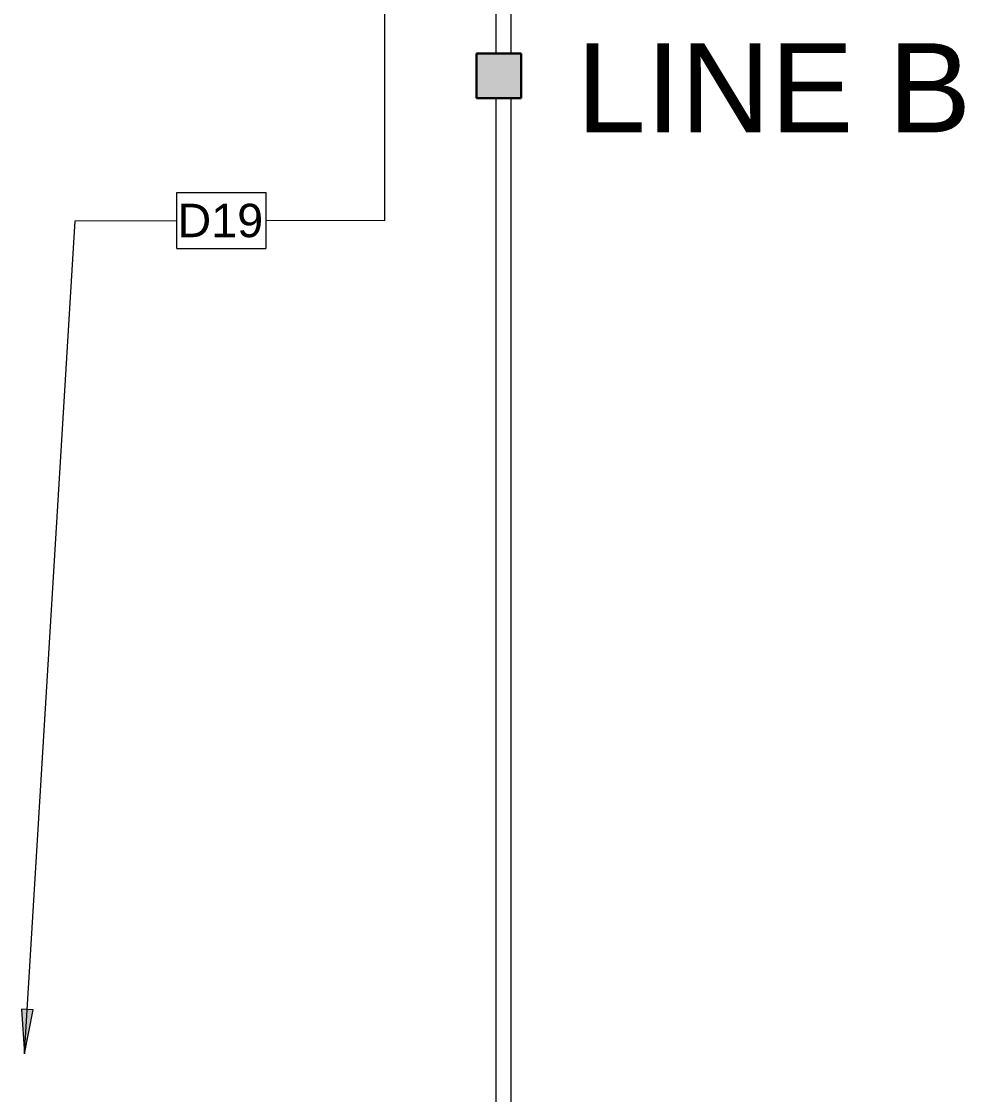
# Model space of a CAD drawing. Header units: inches. Extents: x -1176 to 1545, y -2552 to 978.
# Drawn here: x -735.7 to -608.8, y -323.3 to -178.9 of the extents above; entities that cross this region are included whole.
import ezdxf

# ---------------------------------------------------------------- set-up
doc = ezdxf.new("R2010")
doc.units = ezdxf.units.IN
doc.header["$MEASUREMENT"] = 0
for name, color, linetype, lineweight in [('A-ANNO-KEYN', 231, 'Continuous', 9), ('A-COLS', 52, 'Continuous', 18), ('A-FLOR-HRAL', 11, 'Continuous', 18), ('G-ANNO-TEXT', 231, 'Continuous', 9)]:
    doc.layers.add(name, color=color, linetype=linetype, lineweight=lineweight)
doc.styles.add('Arial', font='arial.ttf', dxfattribs={"height": 4.5})
doc.styles.add('Swis721 Lt BT_1', font='swissl.ttf', dxfattribs={"height": 12})

# ---------------------------------------------------------------- blocks, each defined once
blk = doc.blocks.new('Top Rail Type - Top Rail_Internal_-5050133-2nd Floor Demo')
at = {"layer": 'A-FLOR-HRAL', "lineweight": 9}
for p, q in [((-671.86, -183.19), (-671.86, 16.25)), ((-669.86, 16.25), (-669.86, -183.19)), ((-671.86, -363.19), (-671.86, -189.19)), ((-669.86, -189.19), (-669.86, -363.19))]:
    blk.add_line(p, q, dxfattribs=at)
blk = doc.blocks.new('Keynote Tag - Keynote Number - Boxed-135510-2nd Floor Demo')
at = {"layer": 'A-ANNO-KEYN'}
for p, q in [((-0.125, -0.0792), (-0.125, 0.0781)), ((-0.125, 0.0781), (0.125, 0.0781)), ((0.125, 0.0781), (0.125, -0.0792)), ((-0.125, -0.0792), (0.125, -0.0792))]:
    blk.add_line(p, q, dxfattribs=at)

msp = doc.modelspace()

# ---------------------------------------------------------------- hatches: boundary and pattern name
at = {"layer": 'A-ANNO-KEYN'}
msp.add_hatch(color=256, dxfattribs=at).paths.add_polyline_path([(-735.31, -317.85), (-734.16, -311.91), (-735.74, -311.81)], flags=0)
at = {"layer": 'A-COLS'}
msp.add_hatch(color=250, dxfattribs=at).paths.add_polyline_path([(-674.48, -189.19), (-668.48, -189.19), (-668.48, -183.19), (-674.48, -183.19)], flags=0)

# ---------------------------------------------------------------- linework, layer by layer
at = {"layer": 'A-ANNO-KEYN'}
for p, q in [((-686.89, -136.58), (-686.89, -205.69)), ((-735.31, -317.85), (-728.52, -205.69)), ((-728.52, -205.69), (-714.85, -205.66)), ((-686.89, -205.69), (-702.85, -205.66)), ((-734.16, -311.91), (-735.74, -311.81)), ((-735.74, -311.81), (-735.31, -317.85)), ((-735.31, -317.85), (-734.16, -311.91))]:
    msp.add_line(p, q, dxfattribs=at)
at = {"layer": 'A-COLS', "color": 8, "lineweight": 30}
for p, q in [((-674.48, -189.19), (-674.48, -183.19)), ((-674.48, -183.19), (-668.48, -183.19)), ((-668.48, -189.19), (-668.48, -183.19)), ((-668.48, -189.19), (-674.48, -189.19))]:
    msp.add_line(p, q, dxfattribs=at)

# ---------------------------------------------------------------- block references
at = {"layer": 'A-ANNO-KEYN', "xscale": 47.99999999999997, "yscale": 47.99999999999997, "zscale": 47.99999999999997}
msp.add_blockref('Keynote Tag - Keynote Number - Boxed-135510-2nd Floor Demo', (-708.85, -205.63), dxfattribs=at)
msp.add_blockref('Keynote Tag - Keynote Number - Boxed-135510-2nd Floor Demo', (-708.85, -205.63), dxfattribs=at)
at = {"layer": 'A-FLOR-HRAL', "lineweight": 9}
msp.add_blockref('Top Rail Type - Top Rail_Internal_-5050133-2nd Floor Demo', (0, 0), dxfattribs=at)

# ---------------------------------------------------------------- texts
at = {"layer": 'A-ANNO-KEYN', "insert": (-714.74, -203.41), "char_height": 4.5, "width": 14.0895, "attachment_point": 1, "style": 'Arial'}
msp.add_mtext('D19', dxfattribs=at)
msp.add_mtext('D19', dxfattribs=at)
at = {"layer": 'G-ANNO-TEXT', "color": 7, "insert": (-661.03, -181.8), "char_height": 12, "width": 59.691, "attachment_point": 1, "style": 'Swis721 Lt BT_1'}
msp.add_mtext('LINE B', dxfattribs=at)

doc.saveas('drawing.dxf')
